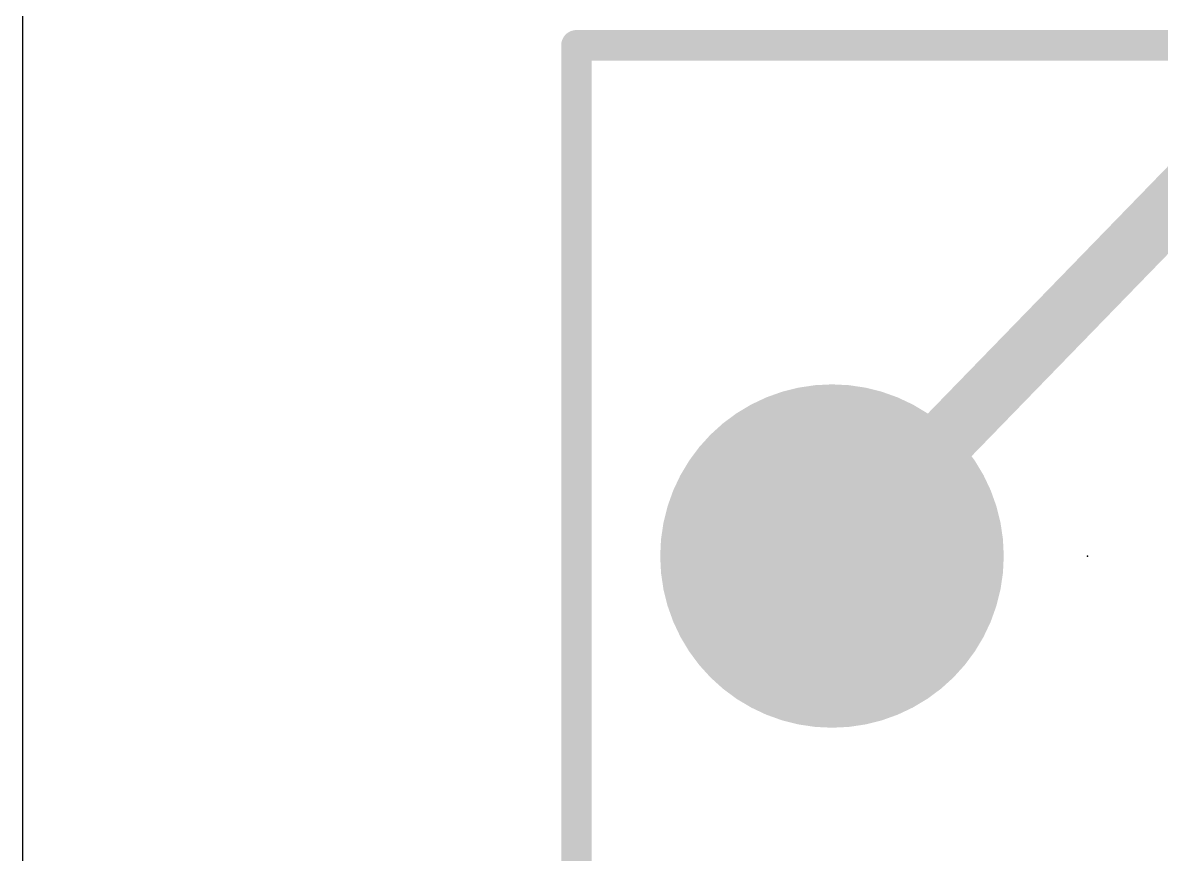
# Model space of a CAD drawing. Extents: x -40.9 to 40.6, y -25.5 to 30.2.
# Drawn here: x -31.75 to -24.18, y -19.68 to -14.15 of the extents above; entities that cross this region are included whole.
import ezdxf

# ---------------------------------------------------------------- set-up
doc = ezdxf.new("R2010")
doc.units = 0
for name, color, linetype in [('1', 12, 'CONTINUOUS'), ('17', 110, 'CONTINUOUS'), ('20', 53, 'CONTINUOUS'), ('21', 40, 'CONTINUOUS'), ('23', 53, 'CONTINUOUS'), ('29', 253, 'CONTINUOUS'), ('30', 253, 'CONTINUOUS')]:
    doc.layers.add(name, color=color, linetype=linetype)

# ---------------------------------------------------------------- blocks, each defined once
blk = doc.blocks.new('ROUNDP')
at = {"const_width": 0.5}
blk.add_lwpolyline([(0, -0.25, 1), (0, 0.25, 1), (0, -0.25)], format="xyb", dxfattribs=at)

msp = doc.modelspace()

# ---------------------------------------------------------------- linework, layer by layer
at = {"layer": '1', "const_width": 0.4064}
msp.add_lwpolyline([(-26.366, -17.696), (-19.05, -10.16)], dxfattribs=at)
at = {"layer": '1', "const_width": 0.2032}
msp.add_lwpolyline([(-26.4389, -17.6252, 1), (-26.2931, -17.7668)], format="xyb", dxfattribs=at)
at = {"layer": '20'}
msp.add_line((-31.75, -22.86), (-31.75, 22.86), dxfattribs=at)
at = {"layer": '21', "const_width": 0.2032}
for points in [[(-28.066, -14.296), (-28.066, -19.896)], [(-21.066, -14.296), (-28.066, -14.296)]]:
    msp.add_lwpolyline(points, dxfattribs=at)
at = {"layer": '21', "const_width": 0.1016}
for points in [[(-28.0152, -14.296, 1), (-28.1168, -14.296)], [(-28.066, -14.2452, 1), (-28.066, -14.3468)]]:
    msp.add_lwpolyline(points, format="xyb", dxfattribs=at)
at = {"layer": '23'}
msp.add_point((-24.666, -17.696), dxfattribs=at)

# ---------------------------------------------------------------- block references
at = {"layer": '17', "xscale": 2.1844, "yscale": 2.1844}
msp.add_blockref('ROUNDP', (-26.366, -17.696), dxfattribs=at)
msp.add_blockref('ROUNDP', (-26.366, -17.696), dxfattribs=at)
at = {"layer": '29', "xscale": 2.286, "yscale": 2.286}
msp.add_blockref('ROUNDP', (-26.366, -17.696), dxfattribs=at)
at = {"layer": '30', "xscale": 2.286, "yscale": 2.286}
msp.add_blockref('ROUNDP', (-26.366, -17.696), dxfattribs=at)

doc.saveas('drawing.dxf')
